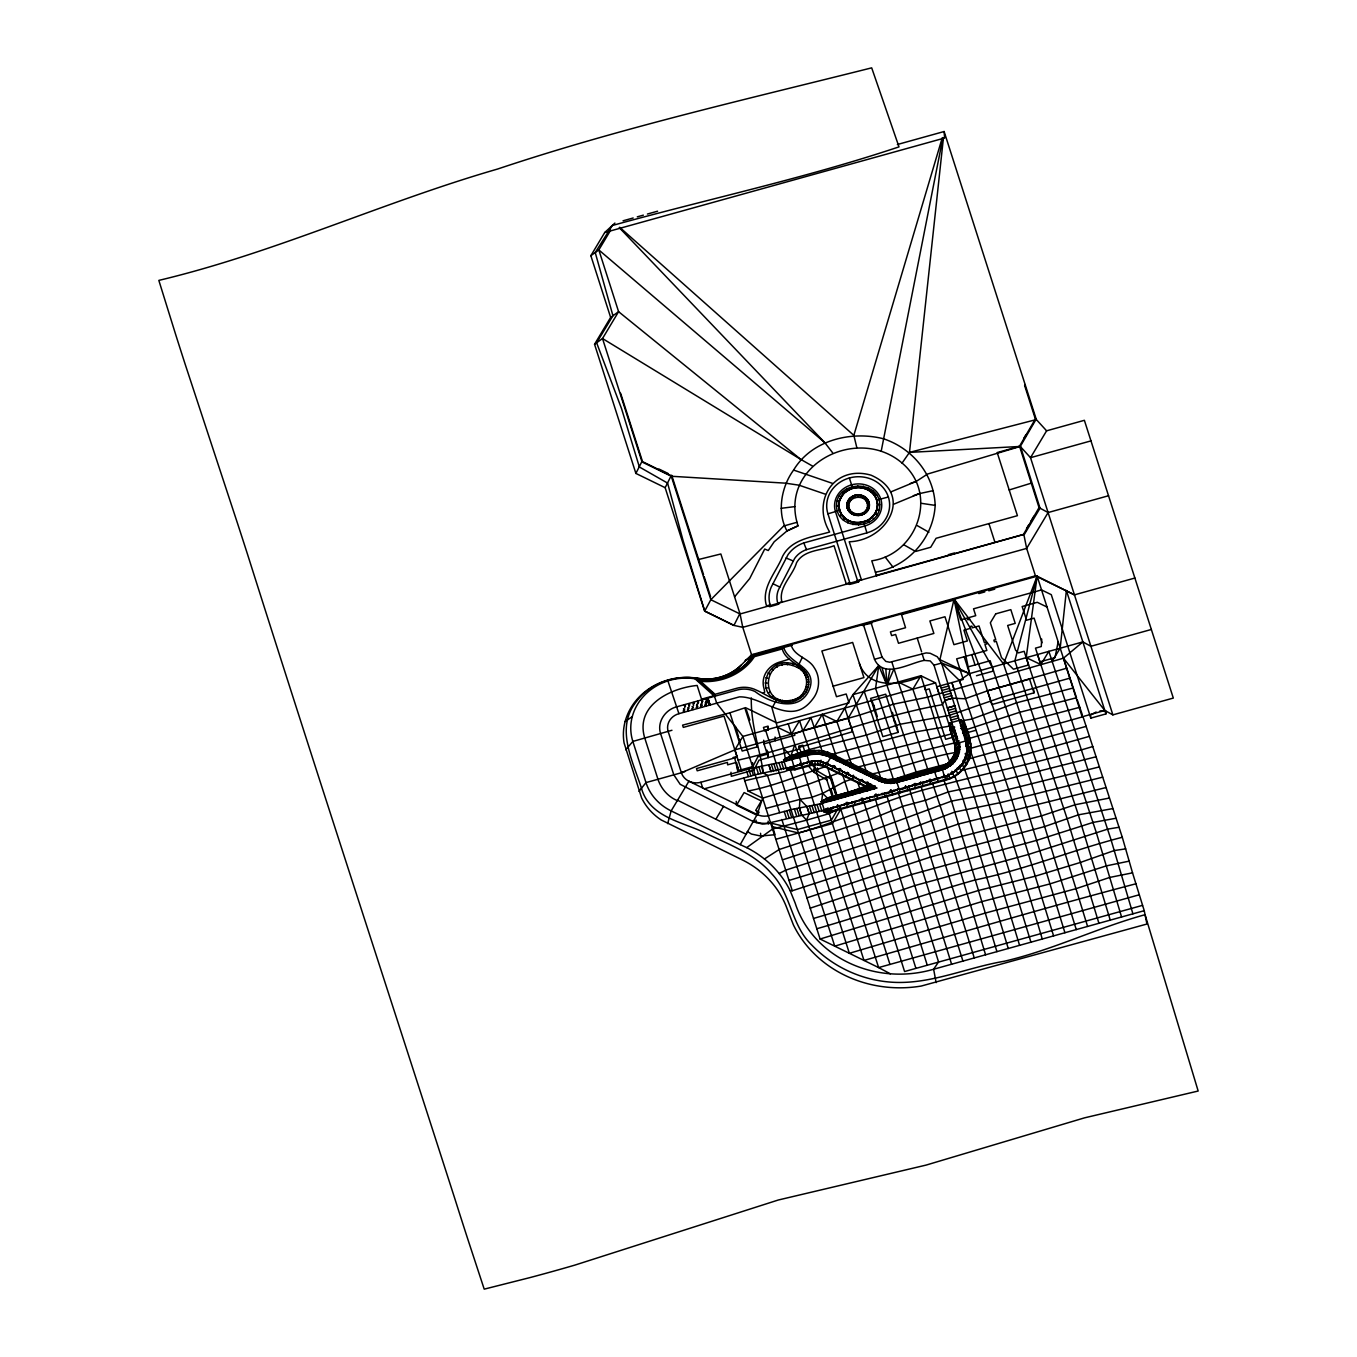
<?xml version="1.0" encoding="UTF-8"?>
<svg xmlns="http://www.w3.org/2000/svg" width="1357" height="1357" viewBox="0 0 1357 1357"><rect width="100%" height="100%" fill="white"/><g stroke="black" fill="none" stroke-linecap="round" stroke-linejoin="round"><path stroke-width="1.5" d="M704.368 788.773L755.985 774.626L787.857 767.621L788.4 769.334C800.715 769.962 813.08 759.835 825.192 766.162L867.666 786.907L866.394 787.077L867.191 783.549L871.584 785.72L866.631 787.213L825.039 766.892L817.711 764.89L817.779 761.158L821.189 761.752L821.07 760.225M966.981 747.877L966.964 752.066L965.709 738.581L969.678 739.87C975.615 757.172 962.673 776.119 945.558 780.19L832.231 811.69L824.123 812.08L823.58 810.366L828.058 807.924M791.793 758.41C803.446 754.136 817.966 749.403 830.603 755.849L878.861 779.393L887.648 781.819L896.824 780.97L939.315 769.148M890.718 782.395L890.854 783.43L896.943 782.514L896.824 780.97L893.805 781.615L893.924 783.159M833.961 799.443L835.556 799.561L835.437 798.018L830.569 799.069L829.415 801.275M841.527 797.339L843.104 797.458L842.985 795.931L829.059 800.308M849.075 795.253L850.652 795.372L850.534 793.828L845.665 794.863L844.987 796.932L849.55 795.117L849.448 793.811M856.623 793.15L858.218 793.268L858.099 791.725L853.231 792.759L852.552 794.846L857.098 793.014L857.013 791.708M864.188 791.046L865.766 791.165L865.647 789.621L860.779 790.673L859.626 792.878M871.737 788.943L873.331 789.062L873.213 787.518L868.344 788.57L867.191 790.775M787.399 664.743L787.45 662.776L793.167 663.556L798.306 665.659L797.373 667.407C762.838 650.682 756.646 708.541 792.675 699.975C808.077 697.159 812.131 674.056 797.373 667.407M965.997 746.401L965.811 737.75L963.86 733.391M808.67 684.556C811.401 665.846 786.415 664.591 782.26 648.934L754.492 656.652L751.676 660.503A56.265 51.244 -4.4 0 1 706.2 681.604L700.687 681.367L715.071 694.292L736.614 688.304A25.579 23.29 -4.4 0 1 756.07 690.001C768.215 695.14 781.768 706.793 795.864 700.619C802.496 697.905 807.805 691.765 808.67 684.556L806.72 684.556M969.678 739.87L965.285 726.165L961.197 719.821L949.866 722.976C953.971 733.764 962.775 750.234 951.528 759.733C960.637 748.928 950.171 735.63 950.29 723.993L952.173 723.485L933.989 665.167L930.223 660.927L924.236 660.401C910.038 662.759 883.611 679.62 874.519 659.298L863.374 624.508L1037.138 576.199L1074.439 594.858L1134.876 578.048M955.209 751.032L958.958 749.03L956.363 759.428L958.602 754.153L959.094 746.214L955.328 748.691M959.128 751.388L959.246 748.165M959.399 752.423L959.823 743.67M1074.439 594.858L1035.442 575.826L751.557 654.753L741.21 665.117A46.409 42.271 -4.4 0 1 701.959 678.907L689.135 677.448A62.422 56.841 -4.4 0 0 625.119 721.517A60.437 55.043 -4.4 0 0 624.084 742.991L641.607 797.933A60.522 55.111 -4.4 0 0 661.181 819.95L743.28 860.389A96.381 87.764 -4.4 0 1 785.957 905.764L793.404 924.897A118.313 107.746 -4.4 0 0 921.25 986.047L1146.936 924.032L1144.239 910.683L1132.535 872.839L1109.738 877.436L1075.88 888.716L985.165 913.108L849.363 953.309L812.979 838.287L806.584 820.137L801.563 814.845L799.358 807.992L799.985 799.358L796.61 788.01L790.215 769.962L788.4 769.334M820.239 765.263L820.561 761.565L826.922 763.72L830.721 757.393C831.502 755.696 824.886 752.965 826.99 755.849L881.779 782.09L881.66 780.546L859.388 770.539M943.437 137.82L909.495 452.39L902.083 463.059C938.807 493.999 917.417 554.284 871.771 560.814L876.639 576.013L876.368 574.673M798.306 665.659L802.326 657.331M836.523 506.11C835.895 480.615 879.031 479.021 879.777 504.719C880.405 530.214 837.269 531.808 836.523 506.11L838.473 505.839L839.033 501.191L837.133 500.987M847.005 505.771C846.683 492.642 868.904 491.828 869.294 505.058C869.616 518.187 847.396 519.002 847.005 505.771L848.82 505.924C849.143 517.034 867.802 516.338 867.53 505.313C867.208 494.202 848.549 494.898 848.82 505.924M879.166 509.842L877.233 509.231L877.792 504.414L879.777 504.719M966.642 751.608L966.371 753.712L966.727 752.609M1110.247 920.131L1078.34 814.845L1026.197 657.602L1037.138 576.199L1003.535 663.963L1042.804 781.021L1087.585 926.441M1151.347 629.478L1090.909 646.288L1082.852 641.912L1063.464 658.196L927.577 697.159L893.381 704.198L859.507 715.105L780.19 737.275L772.014 708.015L776.526 699.991C756.205 691.561 766.722 660.52 787.45 662.776M784.804 702.298L785.024 700.67M822.698 765.942L823.258 762.312L877.029 788.027L819.594 803.972L791.81 809.467L769.131 815.557A15.741 14.333 -4.4 0 1 757.155 814.522L688.915 781.225L671.155 810.909L667.644 823.614M902.083 463.059C857.149 424.537 778.07 465.264 798.052 525.804L787.009 530.926C776.662 512.471 781.293 486.739 793.608 470.065C811.537 440.143 851.161 430.491 883.611 438.803C912.582 448.522 934.074 474.492 935.177 505.381C933.379 538.254 907.901 566.904 875.418 572.179M818.831 751.795L819.068 750.421L824.004 751.252L822.885 752.406L810.604 752.066L791.487 757.138L783.532 748.233L780.75 739.09M822.885 752.406L830.552 755.018L878.793 778.596L887.58 781.004L887.834 779.613L895.925 779.037L944.218 765.331L944.981 766.552L954.514 759.462L958.415 751.812L954.768 753.356M857.539 580.575L861.322 579.524L849.228 541.765C886.986 540.646 914.482 494.084 871.007 475.171C834.368 464.62 811.028 500.733 829.653 532.012C812.911 536.965 791.436 538.882 782.531 556.404C776.391 572.162 760.751 587.717 766.535 605.884L770.081 604.9M881.202 451.186L942.894 137.752M889.955 669.425L886.918 685.132L916.128 772.014L948.272 763.584M959.111 750.981L956.329 759.021M966.93 751.659L966.235 755.764L965.132 753.627M1041.718 639.079L1041.26 646.543L1035.493 648.137L1039.886 661.86L1055 657.653L1058.155 641.844M852.433 778.969L844.902 781.496L822.664 793.37L821.392 803.497L828.788 799.46L822.664 793.37L814.166 764.212M954.565 744.077L958.161 740.685L955.107 746.367L950.171 730.354L953.801 727.369L953.937 731.186L954.107 728.624M956.38 736.614L956.125 738.038L956.295 735.494L956.414 737.021M825.039 766.892L825.836 763.363M831.926 770.25L832.723 766.722M838.83 773.626L839.627 770.097M845.716 776.984L846.514 773.456M852.62 780.343L853.417 776.815M859.507 783.718L860.304 780.19M860.406 497.307L860.813 495.509M852.993 524.633L853.434 522.53L863.629 522.36L868.327 520.409L875.367 513.455L877.114 514.659M1037.138 576.199L1014.866 660.791L1067.026 818.407L1098.916 923.286M814.76 753.016L818.882 752.626L819 754.17L826.99 755.849L826.006 755.578M954.192 729.761L955.871 735.307M856.81 447.573L853.841 435.36L942.318 137.6M792.59 665.456L793.167 663.556M782.005 701.891L782.497 700.297M863.306 486.196L862.831 487.74C854.571 485.823 845.428 489.656 840.899 496.798L839.186 496.17M855.504 515.321L855.945 513.93M700.585 679.569L695.005 678.788L714.494 696.311L716.7 703.18L742.89 736.427L762.668 798.153L757.155 814.522L740.227 844.614L671.155 810.909A52.635 47.936 -4.4 0 1 645.983 782.599L632.854 741.431A52.567 47.868 -4.4 0 1 632.277 716.649A54.517 49.649 -4.4 0 1 695.005 678.788L696.616 678.161M788.23 723.824L794.829 744.535L790.961 755.832L793.862 766.349L789.842 767.061M963.131 761.243L963.249 762.787L966.201 755.374M961.01 765.569L951.986 773.66L962.486 765.077L966.693 758.054L968.779 750.285L967.626 738.462L961.197 719.821M884.543 780.546L885.035 779.206L888.19 779.783L885.527 779.359M740.227 844.614L746.689 847.616L772.54 829.025L806.584 820.137L809.162 813.538L806.974 806.686L799.985 799.358L765.959 808.45L762.668 798.153L748.029 791.029L743.806 777.798M961.655 726.521L963.419 733.204L963.572 731.728L965.438 731.593L967.473 733.017M890.345 973.8L878.624 967.575L829.229 813.64L830.772 809.908M839.033 501.191L843.918 492.828L852.637 487.909M875.367 513.625L877.233 509.231M894.009 668.814L886.918 685.132L852.925 694.631L836.845 721.483L851.687 764.67M779.308 701.145L780.038 699.618M857.76 581.271L835.488 511.725A23.612 21.508 -4.4 0 1 851.568 484.839A23.612 21.508 -4.4 0 1 880.812 499.105A23.612 21.508 -4.4 0 1 864.748 525.99L803.802 542.936A31.482 28.667 -4.4 0 0 788.027 554.674L771.2 587.14A31.482 28.667 -4.4 0 0 770.301 605.578L770.03 604.255L770.369 606.477M850.279 584.256L827.94 513.811A31.482 28.667 -4.4 0 1 849.363 477.986A31.482 28.667 -4.4 0 1 888.377 497.018A31.482 28.667 -4.4 0 1 866.936 532.843L806.499 549.636A23.612 21.508 -4.4 0 0 794.659 558.439L778.528 589.65A23.612 21.508 -4.4 0 0 777.849 603.475L777.917 604.374M963.233 762.38L964.963 758.953M862.679 498.087L863.51 496.441M734.866 758.682L737.75 770.759L752.864 766.569L757.885 756.782L767.282 754.17M847.735 522.835L848.651 520.884L853.451 522.682M1108.533 495.746L1048.096 512.556L1026.655 548.398L742.771 627.324L733.933 625.407L704.673 611.142L665.151 487.689L635.89 473.423L641.997 461.346M665.151 487.689L671.24 475.612M704.673 611.142L710.831 599.709L783.718 525.99L796.932 522.309M866.258 771.081L848.176 718.294L878.742 665.592L886.918 685.132L920.911 675.735L935.55 682.876L938.688 692.664M789.079 659.18L781.225 661.639A23.646 21.525 -4.4 0 0 764.059 688.711L764.703 692.138L762.956 693.359M836.726 810.791L831.4 820.12L797.407 829.585L771.387 823.224L762.21 824.072L753.423 821.663L680.162 784.295L673.818 774.847L660.638 733.696C656.72 722.161 665.32 709.575 676.719 706.827L737.156 690.018A23.612 21.508 -4.4 0 1 755.12 691.578C771.149 703.944 801.614 713.103 810.112 687.439C816.371 666.287 787.806 663.743 783.481 646.729L753.254 655.126L745.18 660.52L751.201 657.941M840.509 809.739L832.503 823.546L775.831 839.288L765.959 808.45M826.82 753.491L828.432 752.473L823.394 751.066M881.592 779.749L882.338 778.46L885.035 779.206M965.2 730.083L1019.769 712.272L1076.525 697.752L1070.011 678.11L1002.026 697.159L949.527 715.343L899.945 724.282L866.054 735.155L809.281 749.522L802.852 731.016L810.892 717.531L822.596 752.558M635.89 473.423L594.553 344.288L610.633 317.419L590.855 255.693L604.713 232.522L614.908 223.074M610.616 230.232L598.827 249.942L590.855 255.693M716.004 818.983L723.569 806.312M736.529 805.227L744.111 792.573L761.345 800.969L755.662 810.485L759.106 812.165L757.223 815.32L736.529 805.227L736.223 801.342M814.183 727.81L822.223 714.376L836.845 721.483M1023.67 438.565L1025.807 434.969M1035.459 418.855L1019.429 446.368L997.208 452.56L1017.428 515.677L936.059 538.305L930.698 547.261L915.585 551.468L903.983 544.869M1036.307 418.923L1020.277 446.453L927.56 474.051L916.28 481.379L890.582 492.014M836.285 760.785L837.49 759.208L837.608 760.751M1046.603 430.814L1030.523 457.682L1112.876 714.868L1173.313 698.075L1084.379 420.314L1046.603 430.814L1036.341 419.567L944.116 131.527L897.367 144.52M850.059 767.519L851.28 765.942L851.399 767.485M638.994 791.402L645.983 782.599L681.384 772.744L734.866 749.878L742.89 736.427L912.871 689.169L920.911 675.735L925.457 689.933L929.24 688.881L945.642 739.311L953.191 737.207M1026.537 528.535L1028.64 525.023M1030.726 521.512L1033.881 516.237M876.418 575.317L1023.432 534.454L1039.14 507.45M1020.227 445.808L1040.039 508.18L1023.958 535.048L1026.655 548.398L1035.442 575.826M873.789 788.926L875.078 785.737M869.701 784.821L875.163 786.873L874.23 788.4L872.178 788.4M874.264 788.807L875.163 786.873M1132.908 913.838L1110.857 839.169L1052.133 661.368L1060.19 648.154L1066.381 590.465L1105.921 713.918L1090.807 718.124L1051.285 594.671L1041.531 589.922L973.529 608.818L975.734 615.671L969.119 617.52L969.678 619.233L967.778 619.759L967.236 618.046L960.62 619.878L954.192 599.183L1003.535 663.963L1082.852 641.912M950.29 723.993L948.899 726.249L914.618 732.051L831.468 754.628M1070.011 678.11L1066.738 668.204L987.455 690.849L964.929 698.77L952.58 698.16L945.032 700.263L942.233 704.707C872.704 717.141 806.889 744.518 738.157 760.141L734.866 749.878L780.19 737.275M815.031 760.819C793.302 763.635 833.927 759.106 812.131 761.328L809.925 764.822L817.711 764.89M896.773 782.548L945.167 768.859L952.716 763.957L956.363 759.377M963.249 762.753L955.362 771.455L955.243 769.911M868.565 487.994L867.615 489.368C855.181 485.195 874.96 490.776 874.96 495.695L876.656 494.949M952.36 737.224L955.956 733.815L953.767 726.962L951.902 727.895M852.79 514.388L853.655 513.15M798.815 668.238L799.968 666.609M750.065 658.79L753.203 654.481M751.812 657.687L753.695 655.092L783.651 646.763M697.261 679.195C717.31 684.132 742.075 673.717 753.746 655.736L792.234 645.203L791.063 645.033M799.595 763.991L800.359 762.973L800.477 764.517M776.526 699.991L777.595 698.618M734.595 596.843L749.709 578.54L764.703 549.042L768.266 550.518L774.185 541.782L787.009 530.926L798.052 525.804M830.552 755.018L832.621 754.204L827.566 752.202M837.439 758.41L839.508 757.579M844.325 761.769L846.395 760.955M851.212 765.127L853.299 764.313M858.116 768.503L860.185 767.672M865.003 771.862L867.089 771.047M871.906 775.22L873.976 774.406M878.793 778.596L880.88 777.765L831.519 753.864L832.604 754.221M959.738 721.381L961.621 720.855C977.668 739.972 971.561 773.727 945.405 779.427L949.917 778.714L948.984 775.135L945.405 779.427L832.095 810.926L825.667 811.232L825.124 809.518L831.129 808.263M625.73 749.776L632.854 741.431L671.952 730.27M864.646 499.376L865.868 497.985M843.172 519.85C848.193 517.628 835.267 510.232 844.529 518.34M747.029 663.268L749.471 660.571M958.398 768.893L961.044 765.942M800.783 669.713L802.14 668.238M888.123 779.749L896.231 778.85L944.218 765.331L942.08 767.553L896.756 780.156L887.58 781.004M793.387 758.41L792.607 759.242L793.285 757.155L798.153 756.12L798.272 757.664L793.387 758.461L793.285 757.155M800.918 755.951L785.652 760.751L783.532 748.233M800.935 756.324L800.172 757.138L800.851 755.052L805.719 754.017L805.837 755.561L800.952 756.358L800.851 755.052M794.778 765.687L795.914 766.349L800.477 764.483M807.211 762.787L807.992 762.006L799.697 765.297M829.89 801.139L834.436 799.307L834.334 798.018M838.185 797.865L834.402 798.917M841.9 795.914L842.002 797.221L837.439 799.036L837.32 797.509M845.75 795.762L841.968 796.813M836.93 806.787L845.275 803.921L844.495 804.701M836.964 807.194L837.625 804.888L836.964 807.194L832.045 807.602L833.164 807.839M853.299 793.658L849.516 794.71M860.847 791.555L857.081 792.607M860.101 792.742L864.663 790.91L864.562 789.621M852.043 802.598L860.406 800.087M847.073 802.258L848.295 804.056L852.858 802.191M868.412 789.452L864.63 790.503M867.666 790.639L872.212 788.807L872.11 787.518M867.157 798.391L868.904 797.763M862.187 798.052L863.408 799.85L867.937 797.611M874.705 796.288L878.488 795.236M874.739 796.695L875.401 794.388L874.739 796.695L869.82 797.085M882.271 794.184L884.018 793.574M902.337 779.122L902.439 780.411L897.876 782.243L898.555 780.173L903.423 779.122L904.016 780.546M906.188 778.969L902.405 780.021M905.441 780.139L911.107 778.562L910.988 777.035L906.12 778.07L904.966 780.275M892.482 790.792L893.635 791.453L898.164 789.231L886.07 793.557L889.853 792.471M912.99 778.036L918.655 776.475L918.536 774.932L913.668 775.967L912.515 778.172M904.966 788.298L905.628 785.991L904.966 788.298L900.081 789.062M921.284 774.762L917.519 775.814M921.318 775.118L920.538 775.95L921.216 773.863L926.085 772.828L926.203 774.372L921.318 775.169L921.216 773.863M907.596 786.602L908.732 787.247L913.261 785.024L901.184 789.35M928.85 772.659L925.067 773.711M928.883 773.032L928.103 773.846L928.782 771.777L933.65 770.725L933.769 772.269L928.883 773.066L928.782 771.777M915.059 783.362L916.297 785.16L920.063 784.058L920.741 781.785M936.398 770.555L932.632 771.607M935.177 771.879L941.317 770.165L941.198 768.622L950.324 764.381L957.075 757.901L950.409 765.518L945.134 768.503L940.18 769.504M922.709 782.395L923.846 783.057L928.375 780.818L914.211 784.753M943.505 776.984L929.324 780.563M930.173 779.155L931.411 780.953L935.957 779.088M942.708 777.391L944.421 776.357M741.21 665.117C730.999 675.26 716.174 680.196 701.908 678.941C678.229 674.005 651.496 681.621 636.603 701.281C614.212 728.59 633.821 762.719 642.37 791.182C652.072 818.084 683.555 822.105 706.03 833.385C729.048 844.614 754.611 853.706 771.692 873.772C791.233 894.009 791.165 925.355 811.673 944.947C831.502 965.607 858.642 978.855 887.122 981.806C927.306 986.149 965.234 967.795 1004.231 961.265C1052.557 950.087 1097.321 927.815 1145.054 914.703L1198.163 1091.028L1084.48 1117.863L926.068 1165.103L778.29 1200.012L574.961 1265.08A771.353 311.448 -17.8 0 1 529.62 1277.683L484.212 1289.15L467.86 1239.348A747.266 65.238 74.5 0 1 454.68 1198.197C385.642 983.503 315.502 769.148 247.466 554.114A969.678 84.66 74.5 0 0 237.628 523.7L185.349 364.796A581.695 50.786 74.5 0 1 175.46 333.856L158.837 280.39C274.725 252.843 383.234 202.023 497.51 169.065C620.183 128.016 746.384 99.366 871.686 67.85L898.996 146.878C804.803 178.378 707.811 199.055 612.278 225.516L595.231 252.538L612.94 315.757L596.622 342.795L621.523 408.559L639.368 466.978L667.61 483.109L683.114 540.714L704.724 611.04L733.933 625.407L740.023 613.33M706.2 680.519C719.193 678.958 735.426 675.074 745.655 664.506M961.621 764.076L962.605 763.177M802.53 671.427L804.039 670.121M771.946 697.057L773.32 695.887M950.137 761.396L947.966 763.16L952.953 758.834L954.514 759.462M948.272 766.383L952.597 762.464L952.716 763.991M867.598 489.215L871.754 492.099L873.128 490.98M850.449 512.844L851.687 511.86M953.988 755.595L957.482 754.509M878.352 779.783L878.98 780.937M857.675 769.69L858.303 770.844M871.465 776.425L872.093 777.578M954.734 727.098L953.835 727.776L957.397 738.92M959.128 740.82L958.229 741.482L957.126 740.176L956.023 736.749M610.633 317.419L618.588 311.669L598.827 249.942L824.734 442.569L832.621 452.763M594.553 344.288L602.508 338.538L618.588 311.669L800.715 459.361L812.317 465.96M866.173 501.089L867.683 500.021M952.902 757.732L956.176 757.07M839.644 515.881L841.306 514.727L838.473 505.839M625.119 721.517L632.277 716.649M951.952 731.067L951.07 731.355M803.989 673.326L805.668 672.207M941.198 768.622L936.33 769.673L935.652 771.743M764.415 858.998L779.122 849.533L869.43 819.781L903.117 806.211L925.796 800.189L948.306 791.911L993.884 782.48L1096.083 756.765L1122.29 837.269L1132.535 872.839M811.961 761.107L812.589 765.06L794.965 769.792L786.856 770.165L783.566 759.886L790.961 755.832L809.281 749.522M798.12 753.966L799.036 755.052M790.571 756.07L810.35 750.709L819.068 750.421M835.403 795.88L836.319 796.949M842.951 793.777L843.867 794.846M850.5 791.674L851.416 792.759M858.065 789.57L858.981 790.656M865.63 787.484L866.546 788.57M895.841 779.071L893.347 779.58L896.231 778.85L896.756 780.156L893.466 779.444L864.256 691.493M903.389 776.984L904.305 778.053M910.954 774.881L911.87 775.95M918.502 772.778L919.418 773.863M926.051 770.674L926.967 771.76M933.616 768.571L934.532 769.656M783.566 759.886L790.961 755.832L806.075 751.642L806.601 752.948L810.35 750.709L810.604 752.066M861.491 625.034L791.029 644.626C794.066 656.415 808.348 657.738 814.081 667.457C820.663 676.956 819.849 690.459 812.538 699.313C790.843 728.115 763.77 696.243 739.361 696.87L678.924 713.68A15.741 14.333 -4.4 0 0 668.204 731.593L681.384 772.744A15.741 14.333 -4.4 0 0 700.874 782.26L751.252 768.35L784.109 761.599L791.521 757.545M786.856 770.165L794.269 766.128L794.965 769.792M1096.134 712.001L1090.57 715.037L1090.807 718.124M827.923 797.933L820.832 801.783L828.245 797.746L871.584 785.72L866.563 786.348M806.584 820.137L829.229 813.64L840.356 807.788L889.955 964.42L1139.235 894.789M779.105 873.535L785.72 870.159L887.342 837.065L954.87 812.029L1000.448 802.615L1102.647 777.171M805.176 675.396L806.974 674.48M791.487 757.138L798.035 753.83L794.829 744.535M793.93 768.13L784.55 771.658L744.739 780.716M947.729 765.229L946.728 764.11L941.249 766.434L942.08 767.553L944.981 766.552M942.148 768.367L945.405 767.774L942.148 768.367L944.455 776.764L952.868 773.253L951.817 771.319M948.306 775.034L951.952 773.253M946.728 764.11L945.863 764.517L949.052 762.6L950.256 763.584M768.299 693.003L769.996 692.189M842.629 794.642L865.138 786.331M960.111 746.587L959.28 748.572L958.313 742.618M848.617 510.809L850.16 510.147M839.779 772.591L807.907 784.482L762.668 798.153M893.551 504.278L919.266 493.643L932.7 490.759M858.608 525.125L858.54 522.971L868.31 520.257L869.362 522.14M867.157 503.125L868.819 502.073M813.657 752.694L811.927 753.356L813.742 753.678L813.657 752.694L812.097 753.339M944.218 765.331L941.249 766.434L943.709 765.569M806.058 677.584L807.941 676.889M822.664 793.37L811.401 797.458L799.985 799.358M893.737 780.801L893.466 779.444L916.128 772.014M722.891 677.33C735.138 673.649 746.214 665.863 753.254 655.126L751.557 654.753L742.771 627.324L740.074 613.992L720.855 553.978L698.685 559.474M681.384 772.744L685.132 771.438M910.326 483.465L916.28 481.379M913.295 495.729L919.266 493.643M753.356 820.849A23.612 21.508 -4.4 0 0 771.319 822.427L823.58 810.366L948.984 775.135M959.026 749.844L959.959 749.522M1109.263 798.069L1075.049 804.769L1041.209 815.964L950.392 839.305L792.301 890.752L782.429 859.863L872.738 830.247L951.528 801.122L997.158 792.301L1099.357 766.909M952.902 772.031L954.395 771.573M844.105 760.972L951.969 733.798L936.805 686.778L963.233 679.433L956.651 658.857L986.861 650.461L984.945 644.456L986.844 643.93L986.285 642.217L984.402 642.743L979.025 625.967L972.409 627.799L971.866 626.086L969.984 626.612L970.526 628.325L963.911 630.174L967.371 640.945L953.92 644.677L944.981 616.757L929.867 620.963L933.87 633.448L898.487 643.286L895.654 634.482L891.617 635.602L890.429 631.921L905.543 627.731L901.302 613.89M968.355 738.751L1023.042 722.331L1079.765 707.285L1082.343 714.834M806.94 897.859L931.089 856.827L1044.517 826.6L1078.34 814.845L1112.587 808.636M810.231 908.155L911.802 874.451L1036.511 840.407L1092.996 822.444L1115.827 818.271M971.578 748.063L1082.988 716.717L1096.083 756.765M1086.228 726.351L969.119 758.834M852.637 806.16L904.576 971.544L1142.543 905.356M789.011 880.456L822.936 870.074L958.296 824.055L1105.955 787.569M1089.501 736.325L1021.533 755.493L960.96 770.555M813.522 918.452L847.48 908.444L915.161 885.476L1028.521 854.452L1107.583 829.161L1119.016 827.261M623.033 220.801L633.193 217.985M637.264 216.849L643.354 215.152M647.425 214.033L657.585 211.2M604.713 232.522L944.608 138.007L944.116 131.527M1024.62 385.49L1025.315 384.625L1024.62 385.49L1035.51 419.5M877.809 504.583L876.639 500.071M827.94 513.811L839.627 510.351M888.377 497.018L877.029 499.953L874.96 495.695M1090.96 440.889L1030.523 457.682L1020.277 446.453L909.495 452.39L1036.341 419.567M1009.184 489.962L1031.354 483.143M948.373 554.657L954.344 552.994M777.849 603.475L781.836 601.626C778.24 587.327 792.844 575.605 796.559 562.714C804.039 549.466 821.562 550.772 834.029 545.718L846.208 583.731L849.991 582.679M770.335 605.985C764.279 608.445 784.041 602.949 777.883 603.882M850.228 583.764C844.19 586.224 863.951 580.728 857.794 581.661M785.364 646.203L789.146 645.152M783.498 647.136L782.412 647.934M870.957 622.812C876.639 622.626 857.624 625.899 863.442 625.407M901.37 614.687L954.259 599.998M978.821 593.586L984.792 591.923M988.778 590.821L994.732 589.159M713.867 695.751L701.535 699.177L697.142 685.455C670.629 688.016 635.093 705.233 644.626 737.631L658.111 779.732C661.283 788.909 668.272 796.881 677.313 800.613M684.284 705.08L685.522 706.047L684.674 706.285L684.946 704.911M707.082 698.838L708.015 698.584M707.218 699.279L708.167 699.008M706.997 699.89L708.439 699.873M707.353 699.703L708.303 699.449M684.556 706.878L684.895 707.913M688.898 705.674L689.237 706.709M693.24 704.47L693.58 705.487M707.625 700.568L708.575 700.297M707.76 700.992L708.71 700.721M707.896 701.416L708.846 701.162M708.032 701.84L708.982 701.586M708.184 702.281L709.117 702.01M708.32 702.705L709.253 702.434M708.456 703.13L709.389 702.875M692.579 707.828L693.427 707.591L692.138 706.454L693.173 707.472M708.591 703.554L709.524 703.299M708.727 703.995L709.677 703.723M708.863 704.419L709.813 704.147M708.999 704.843L709.948 704.588M874.519 659.298L882.067 657.195L885.833 661.419L889.785 662.25L926.102 652.921L930.19 653.277L937.314 656.771L941.537 663.064L966.778 744.586M756.985 742.957L757.291 746.859L742.177 751.049L729.93 712.798L745.502 707.642L776.781 722.908L849.024 702.807L846.208 694.004L836.489 696.701L821.867 650.987L852.654 642.438L863.934 677.601L833.13 686.167M933.989 665.167L941.537 663.064L969.56 673.615L1003.535 663.963M921.081 676.227C901.252 685.556 868.209 689.627 859.405 663.488M967.507 667.05L990.169 660.74L993.46 671.037L976.463 675.752M891.82 661.945L898.249 682.028L912.871 689.169L935.55 682.876M768.35 729.812L764.568 730.863L763.465 727.437L767.248 726.385L768.35 729.812L768.062 726.097M941.317 688.067L948.865 685.963M942.063 690.442L949.612 688.338M767.96 752.083L768.384 757.596L763.991 743.873L794.795 735.307L794.659 733.696L805.939 729.727L848.074 718.023L852.467 731.728L799.052 747.419M943.539 695.293L951.104 693.19M944.285 697.769L951.851 695.666M733.085 757.545L737.156 756.409M945.032 700.263L952.58 698.16M735.172 762.736L727.623 764.839L727.437 762.397L697.21 770.81L696.497 768.554L737.207 757.223L724.027 716.072L683.317 727.386L682.588 725.147L729.93 712.798M730.982 772.252L731.287 776.289L753.949 769.996L758.987 760.208L799.188 749.03L798.968 746.231L802.75 745.18L805.057 752.372M948.034 710.423L955.599 708.32M948.78 712.9L956.329 710.797M806.906 754.204L799.103 755.849L801.393 763.855M784.109 761.599L810.791 754.39L819 754.17M1033.746 689.763L1033.983 692.833L991.848 704.554L980.874 670.273L954.039 599.302L939.892 659.655L969.56 673.615L1008.607 789.486L1053.592 935.889M950.273 717.751L957.821 715.648M897.944 732.441L882.83 736.647L870.583 698.397L885.697 694.19L897.944 732.441L897.706 729.371M951.003 720.126L958.568 718.023M796.152 765.602L801.817 764.025L802.513 767.689M1073.268 687.965L1016.529 702.824L971.493 719.142L961.621 720.855M786.314 768.452L808.976 762.108M959.314 720.346L961.35 725.266L963.249 724.74L965.285 726.165M960.637 728.455L966.167 727.047L959.687 708.422A43.17 3.766 74.5 0 1 958.195 703.486L952.36 683.979M827.142 766.128C800.749 774.474 775.441 785.907 748.029 791.029M951.749 722.45L958.347 743.025L965.896 740.922M1112.876 714.868L1104.819 710.491L1082.157 716.784L1037.138 576.148M867.666 786.907L827.838 797.967L828.754 799.052L873.603 786.602M839.203 796.983L874.145 787.264M857.403 792.437L822.936 802.665L822.376 800.952M872.5 788.23L859.049 791.453L858.693 793.133M912.582 778.511L912.175 777.222L890.82 783.04L884.696 782.497L878.081 780.105M925.389 773.541L909.953 777.917M940.503 769.334L927.035 772.557L926.678 774.236M836.031 799.443L836.624 798.221M843.579 797.339L843.935 795.66M866.241 791.029L866.835 789.808M911.565 778.443L912.175 777.222M919.13 776.34L919.724 775.118M934.837 770.912L934.244 772.133M846.208 803.649L848.261 803.649M861.322 799.46L863.374 799.443M877.385 794.998L882.287 794.557M816.812 928.748C869.888 913.482 921.912 894.891 975.089 879.964C1025.281 869.6 1072.946 849.889 1122.29 837.269M781.836 819.492L820.103 939.027L978.397 890.514L1035.187 876.198L1080.426 862.441L1114.233 850.551L1125.682 848.871M889.955 964.42L878.624 967.575L820.103 939.027M1144.239 910.683L933.633 969.237A110.426 100.571 -4.4 0 1 795.134 902.982L790.096 890.582A104.252 94.939 -4.4 0 0 746.689 847.616M1092.792 746.537C1040.395 762.295 986.59 772.981 933.87 787.213C887.444 798.51 844.444 820.103 798.51 833.011L772.472 826.667M955.158 742.754L856.742 767.299M887.868 780.869L891.651 779.936M805.753 751.812L814.709 750.302L814.709 751.693M806.618 679.874L808.551 679.399M956.481 752.321C927.442 757.036 900.166 768.486 871.347 774.067M893.924 782.09L896.824 780.97M812.131 761.328L809.366 761.922L810.061 765.585M1135.877 883.797C1044.89 907.596 954.531 934.634 863.985 960.434L802.649 768.113M765.976 688.186L767.892 687.829M849.177 508.112L847.43 508.027M867.53 505.313L869.294 505.058M1129.126 861.135L1106.345 865.885L1049.86 883.933L981.756 901.642L834.742 946.168L769.402 742.211M781.174 508.298L794.846 506.619M806.838 682.198L808.789 681.977M958.432 755.221L957.669 756.85M812.843 754.238L811.825 754.339M813.878 754.153L814.777 752.507L806.652 753.763L808.976 762.159M965.811 737.75L965.913 739.056L961.316 724.859L963.249 724.74M832.689 757.342L818.983 753.763L804.684 754.899M836.166 759.445L831.587 757.817L831.468 756.273L836.065 758.139L836.743 760.327L836.065 758.139M839.593 760.717L836.133 759.038M843.07 762.804L838.473 761.175L838.355 759.632L842.968 761.498L843.647 763.703L842.968 761.498M846.48 764.076L843.036 762.397M849.957 766.162L845.36 764.534L845.241 762.99L849.855 764.873L850.534 767.061L849.855 764.873M818.118 760.904L826.888 763.329L838.711 770.081L839.847 770.03L839.729 768.486M827.753 763.737L828.364 765.043L832.927 766.264M853.383 767.434L850.5 766.654M856.759 768.232L856.861 769.538L852.264 767.909L852.145 766.366L856.759 768.232L857.437 770.42L845.615 763.804M860.27 770.81L857.403 770.013M863.646 771.59L863.747 772.896L859.151 771.268L859.032 769.724L863.646 771.59L864.324 773.795L863.714 772.489M846.717 772.998L842.12 771.37L852.501 776.815L853.638 776.764L853.519 775.22M867.174 774.168L864.29 773.388M870.549 774.966L870.651 776.255L866.054 774.626L865.936 773.083L870.549 774.966L871.228 777.154L870.617 775.848M877.436 778.324L877.538 779.613L872.941 778.002L872.822 776.458L877.436 778.324L878.115 780.512L877.504 779.223L871.194 776.747M860.508 779.715L859.388 780.173L860.508 779.715L866.292 783.549L867.428 783.481L867.31 781.954M862.815 781.462L873.179 786.907L874.298 786.449M1099.899 710.949L1105.684 710.831L1105.921 713.918M824.31 754.17L825.718 754.136M881.779 782.056L890.854 783.43M677.55 800.223L746.011 834.199L747.486 831.519L751.439 834.063L760.768 836.031L775.051 834.691L771.387 823.224M706.217 679.806L700.483 680.281M966.625 742.228L970.696 743.975L969.254 739.582L968.593 742.33L965.709 738.581L965.624 740.074L965.506 738.53M800.715 459.361L602.508 338.538L642.048 461.991L671.291 476.256L785.449 483.16L799.002 485.178L825.158 494.118M765.144 682.961L767.129 683.08M808.043 754.034L809.552 754.136M790.096 890.582L792.301 890.752M867.259 507.535L868.972 507.688M806.295 686.812L808.195 687.049M960.417 725.52L961.384 725.673L964.946 736.817M962.605 732.39L964.81 735.63L964.708 734.324M921.624 503.362L935.177 505.381M818.746 753.118L822.936 753.237L823.054 754.763M955.345 760.395L954.7 761.82M966.981 745.96L971.103 748.182M867.191 783.549L871.092 784.244M938.959 778.85L937.823 778.189M902.439 780.377L903.541 780.665M802.326 763.584L803.446 763.838M886.07 793.557L884.934 792.895M855.86 801.953L854.706 801.292M840.746 806.143L839.61 805.498M832.638 808.127L833.096 806.957M805.498 689.102L807.33 689.577M965.658 742.788L966.659 743.042L966.964 746.452L966.761 744.145M824.038 755.035L825.022 755.306M966.795 749.709L970.9 752.406M882.338 778.46L883.203 778.731L879.777 777.408L880.88 777.765M829.229 813.64L824.123 812.08L831.536 808.026L832.231 811.69M765.857 677.72L767.791 678.313M847.328 503.142L849.075 503.701M793.608 470.065L832.587 483.414M866.36 509.621L867.92 510.181M804.413 691.239L806.126 691.917M786.042 557.981L793.15 560.916M828.856 756.612L827.923 756.239M829.789 757.002L830.721 757.342M966.082 753.423L970.085 756.578M1026.197 657.602L1040.802 664.54L1096.269 832.435L1121.577 916.993M776.899 726.979L791.521 734.069L799.561 720.686L802.852 731.016M1047.027 607.054L1037.274 602.304L1022.16 606.511L1026.554 620.217L1034.102 618.113L1042.006 642.794M658.925 469.03L668.068 473.474M620.624 393.259L642.523 461.634L671.766 475.917M772.93 583.731L779.834 587.089M671.291 476.256L710.831 599.709L740.074 613.992L1023.907 534.404M831.824 757.07L844.393 762.583L844.512 764.11M842.154 771.777L841.544 770.471L835.233 767.994M859.388 780.173L849.024 774.728M950.901 764.67L950.443 765.925M1040.039 508.18L1048.096 512.556M751.32 697.922C750.692 723.909 759.462 748.165 763.516 773.151L767.468 775.305L779.647 812.639M953.835 729.879L956.142 736.173M802.988 693.274L804.565 694.156M917.298 525.651L928.917 532.249M952.529 761.65L949.866 761.548L955.141 753.033L954.921 743.568L958.822 743.415L958.161 740.685M812.47 765.263L817.677 771.268L830.62 778.884L836.794 798.17M808.687 766.298L813.912 772.32L826.854 779.936L832.401 797.288M768.079 672.818L769.809 673.852M848.396 500.648L849.974 501.615M844.512 518.17L848.668 521.054M963.097 760.446L966.727 764.483M864.918 511.436L866.19 512.335M842.527 491.963L843.918 492.828M801.376 695.055L802.784 696.107M962.52 727.471L962.622 728.76L961.35 725.266M955.837 734.9L954.887 734.137M957.092 741.041L958.042 741.77M956.091 737.631L958.059 742.177M619.657 227.281L853.841 435.36M697.294 679.84L715.309 695.429M941.537 663.064L959.467 680.485L960.722 684.403M872.33 517.441L873.772 518.866M799.477 696.667L800.698 697.888M850.11 498.494L851.416 499.8M771.641 668.594L773.049 670.036M619.267 227.637L824.734 442.569M1104.819 710.491L1063.464 658.196L1066.738 668.204M885.205 557.082L893.093 567.26M863.018 512.844L863.917 514.032M966.693 758.054L968.694 760.632M846.938 488.69L847.938 489.843M797.373 698.024L798.374 699.398M890.769 779.851L890.667 781.089M849.923 765.755L850.534 767.027M852.383 496.798L853.316 498.392M962.486 765.077L964.233 768.079M776.289 665.371L777.256 667.118M904.61 779.325L904.491 780.411M851.721 794.015L851.127 795.236M795.083 699.143L795.864 700.619M959.67 768.181L961.248 771.353M956.448 770.912L957.838 774.236M803.802 542.936L806.499 549.636M897.995 791.725L951.596 964.25M954.633 775.678L962.876 798.357L1008.251 948.492M938.773 765.399L912.871 689.169M950.171 763.211L937.5 728.692L924.219 686.014M964.742 769.724L974.326 796.661L1019.582 945.337M943.878 779.936L951.528 801.122L996.92 951.647M909.326 788.604L962.927 961.095M952.614 735.596L954.531 740.956M860.779 513.777L861.237 514.761M836.54 757.342L822.223 714.376M852.654 488.062L849.363 477.986M886.698 795.321L938.552 961.926L933.633 969.237L936.143 982.638M970.34 750.455L989.066 805.244L1030.93 942.199M904.865 776L875.587 688.321L878.742 665.592L852.925 694.631L880.88 778.307M792.675 699.975L793.2 701.535M961.316 724.859L962.639 728.709M932.581 783.464L943.607 816.134L985.589 954.802M921.301 787.281L974.258 957.94M1077.17 699.652L1079.765 707.285M667.915 680.909L678.924 713.68M952.868 773.253L954.039 776.713M928.697 772.082L898.249 682.028M842.307 773.744L848.21 792.03M836.387 795.27L827.685 767.858M875.435 799.324L927.238 965.149M857.488 781.666L859.456 787.62M1052.133 661.368L1048.859 651.309L1040.802 664.54L1037.528 654.464M765.569 730.134L768.842 740.243M844.885 708.083L848.176 718.294M806.957 806.686L809.162 813.538M768.927 764.992L771.132 771.845L768.944 764.992M775.831 839.288L782.429 859.863M1039.191 508.095L1019.378 445.724M988.931 523.598L994.952 542.376M1033.983 692.833L1029.59 679.128L987.455 690.832L1020.091 786.551L1064.923 932.734M971.765 654.651L975.055 664.947M964.199 656.754L970.238 675.616M951.902 682.588L953.632 687.965M956.515 735.528L957.618 738.954M917.23 638.078L921.607 651.801M922.048 653.548L924.236 660.401M863.612 522.191L866.936 532.826M934.702 771.997L936.873 778.46M882.067 657.195L870.94 622.405L871.007 623.304M892.465 712.374L894.653 722.161M894.958 720.788L897.147 727.657M877.351 716.581L873.586 704.792L873.874 708.693M871.991 700.466L873.094 703.893M896.943 782.514L899.097 788.96M783.684 647.425L783.549 647.628M798.968 746.231L801.275 753.423M817.05 804.616L819.255 811.469M811.995 805.753L814.183 812.606M809.467 806.245L811.673 813.097M799.358 807.992L801.563 814.845M796.864 808.433L799.052 815.286M781.564 762.278L783.769 769.148M794.354 808.925L796.542 815.778M779.02 762.922L781.225 769.775M789.282 810.061L791.47 816.914M773.948 764.059L776.153 770.912M786.738 810.689L788.926 817.542M766.976 750.2L768.079 753.627M771.438 764.551L773.626 771.404M784.193 811.367L786.382 818.237M671.715 475.272L703.571 574.723M704.164 576.623L710.61 596.707M746.384 709.864L749.861 720.075M745.044 708.608L757.291 746.859M761.328 766.281L763.516 773.151M758.834 766.739L761.023 773.592M756.307 767.231L758.512 774.084M751.795 770.081L753.44 775.22M735.375 726.249L738.581 736.885M739.124 738.598L740.227 742.025M748.708 768.995L750.896 775.848M746.706 771.387L748.352 776.543M738.157 760.141L741.601 770.946M738.53 770.216L737.445 766.79L737.75 770.759M707.879 698.16L710.084 705.012M707.421 698.278L709.609 705.148M706.946 698.414L709.134 705.267M707.251 700.008L706.013 699.042M706.217 703.842L705.165 702.824L706.454 703.961L705.606 704.198M706.064 705.945L704.826 704.978M705.487 704.792L705.216 706.183M702.332 700.076L702.061 701.45L702.909 701.213L701.671 700.263M701.874 705.063L700.823 704.046L702.112 705.182L701.264 705.403M701.722 707.15L700.483 706.183M701.145 705.996L700.874 707.387M697.99 701.281L697.702 702.672L698.567 702.434L697.328 701.467M697.532 706.268L696.48 705.25L697.769 706.386L696.921 706.624M697.379 708.354L696.141 707.404M693.648 702.485L693.359 703.876L694.207 703.638L692.986 702.672M693.037 709.575L691.799 708.608M689.305 703.689L689.017 705.08L689.865 704.843L688.644 703.876M688.83 708.676L687.846 707.828L688.644 707.421L688.236 709.033M688.678 710.78L687.456 709.813M684.488 709.881L683.453 708.863L684.742 709.999L683.894 710.237M684.335 711.984L683.114 711.017M700.874 782.26L702.705 787.942M915.907 968.355L863.9 802.14M831.468 777.697L836.438 793.54M830.806 788.654L832.672 794.591M1076.254 929.596L1031.507 783.684L992.204 667.118L954.039 599.302L969.56 673.615L959.467 680.485C988.184 766.281 1016.8 852.162 1042.261 939.044M855.555 497.459L854.961 495.169M882.05 667.763L886.918 685.132L885.867 669.069M736.546 762.464L738.53 770.148M781.683 663.386L782.158 665.303M810.791 753.372L810.791 754.441M966.778 744.535L965.777 739.395L966.455 742.533L966.031 740.464M944.862 776.526L945.558 780.19M937.297 778.63L938.009 782.294M930.444 784.397L929.816 780.835M922.2 782.836L922.896 786.5M914.72 785.041L915.347 788.587M907.154 787.128L907.782 790.69M899.521 789.129L900.234 792.793M892.041 791.335L892.669 794.88M884.425 793.319L885.12 796.983M876.859 795.423L877.555 799.086M869.311 797.526L870.007 801.19M861.763 799.629L862.458 803.293M854.893 805.396L854.265 801.834M847.345 807.483L846.717 803.938M839.084 805.922L839.796 809.586M790.164 700.517L790.436 702.129M975.802 730.303L968.253 732.39M963.623 730.897L963.724 732.203M964.878 757.817L964.997 759.36M964.403 758.834L964.437 759.835M957.94 740.634L958.347 743.025M958.483 752.626L958.602 754.153M957.126 740.176L957.228 741.465M954.921 733.323L955.023 734.612M947.78 766.027L947.22 767.909M948.204 773.897L948.322 775.424M945.049 767.367L945.167 768.91M944.336 775.22L944.455 776.764M942.64 776.509L942.742 777.798M940.113 768.622L940.214 769.911M936.33 769.673L936.432 770.963M935.075 778.613L935.177 779.902M932.564 770.725L932.649 772.014M931.309 779.664L931.411 780.953M929.24 779.427L929.358 780.97M927.526 780.699L927.628 782.005M924.999 772.812L925.101 774.118M919.978 782.802L920.08 784.109M917.451 774.915L917.553 776.221M916.196 783.854L916.297 785.16M913.668 775.967L913.77 777.273M914.126 783.617L914.245 785.16M912.413 784.906L912.515 786.212M909.885 777.018L909.987 778.324M908.647 785.957L908.732 787.247M906.12 778.07L906.222 779.376M898.555 780.173L898.656 781.462M897.316 789.112L897.401 790.402M893.534 790.164L893.635 791.453M891.464 789.927L891.583 791.47M887.766 783.345C888.886 781.445 882.779 780.546 884.713 782.904M883.051 793.421L882.287 794.591L882.203 793.302M857.709 487.129L857.692 485.704M878.42 794.354L878.522 795.643M861.542 580.219L861.322 579.524M876.351 794.116L876.469 795.66M873.993 776.645L874.095 777.934M857.488 579.931L857.828 582.153M873.179 786.907L873.077 785.618L869.633 783.922L869.735 785.228M869.159 784.329L868.175 782.361L868.293 783.905M868.344 788.57L868.446 789.859M867.106 773.286L867.191 774.576M866.19 782.243L866.292 783.549M867.089 797.509L867.191 798.798M865.071 772.676L865.189 774.202M862.747 780.563L862.848 781.853M862.153 779.427L862.255 780.97M863.306 798.544L863.408 799.85M846.429 584.409L846.208 583.731M860.202 769.911L860.304 771.217M860.779 790.673L860.881 791.962M861.237 798.323L861.356 799.867M859.524 799.595L859.626 800.901M855.843 777.205L855.945 778.494M853.316 766.552L853.4 767.841M852.4 775.525L852.501 776.815M853.231 792.759L853.332 794.066M851.975 801.699L852.077 803.005M849.058 775.135L848.362 772.693L848.481 774.236M847.497 772.269L847.616 773.812M846.412 763.194L846.514 764.483M848.193 802.75L848.295 804.056M845.665 794.863L845.767 796.169M846.123 802.513L846.242 804.056M844.427 803.802L844.529 805.108M840.594 768.91L840.712 770.454M839.525 759.818L839.627 761.124M838.609 768.791L838.711 770.081M838.117 796.966L838.219 798.272M833.707 765.552L833.826 767.095M832.621 756.46L832.723 757.749M830.365 775.458L830.62 778.884M828.262 763.737L828.364 765.043M830.569 799.069L830.671 800.359M826.803 762.176L826.922 763.72M828.788 799.46L828.94 801.41M826.583 776.509L826.854 779.936M817.423 767.841L817.677 771.268M813.64 768.893L813.912 772.32M807.144 761.905L807.245 763.194M804.616 754.017L804.718 755.306M803.378 762.939L803.463 764.245M791.029 644.626L791.097 645.525M797.068 756.103L797.17 757.41M775.034 737.055L775.322 740.735M763.703 740.21L763.991 743.873M768.147 821.121L768.367 823.886M760.548 833.283L760.768 836.031M756.935 811.622L757.223 815.32M752.558 762.6L752.864 766.569M756.019 820.069L756.222 822.817M950.867 772.676L950.952 773.66M814.946 761.073L815.15 764.822M949.866 722.976L950.171 730.354M857.912 495.271L857.963 497.086M787.603 700.755L787.62 702.383M858.37 514.133L858.387 515.558M965.794 755.289L965.285 757.342L965.794 755.289M995.716 613.856L990.356 622.812L995.733 639.588L993.85 640.114L994.393 641.827L996.275 641.301L1001.5 657.585L1013.442 669.205L1028.555 665.015L1024.162 651.292L1018.395 652.904L1015.562 650.156L1007.657 625.475L1015.223 623.372L1010.829 609.649L995.716 613.856M960.196 765.314L959.094 767.061L960.196 765.314M890.514 790.181L889.853 792.505L890.514 790.181M957.448 768.13L956.176 769.741L957.448 768.13M809.586 753.203L807.873 754.068L809.654 754.187L809.586 753.203M697.719 703.028L697.311 704.639L697.719 703.028M702.061 701.823L701.654 703.435L702.061 701.823M706.42 700.619L705.996 702.231L706.42 700.619M954.853 705.827L947.305 707.93L954.853 705.81M822.138 803.293L819.594 803.972L821.799 810.841L824.344 810.146L822.138 803.293M817.762 752.677L816.032 753.118L817.847 753.661L817.762 752.677M821.833 753.135L820.12 753.372L821.918 754.119L821.833 753.135M825.802 754.085L824.14 754.119L825.87 755.069L825.802 754.085M829.585 755.51L828.007 755.323L829.653 756.494L829.585 755.51M835.267 768.401L834.572 765.976L835.267 768.401M852.756 514.015A11.144 10.144 -4.4 0 0 869.26 504.685A11.144 10.144 -4.4 0 0 852.349 496.441A11.348 10.33 -4.4 0 0 852.671 514.337A11.348 10.33 -4.4 0 0 869.481 504.838A11.348 10.33 -4.4 0 0 852.264 496.441A11.144 10.144 -4.4 0 0 852.756 514.015M848.854 520.732A19.286 17.556 -4.4 0 0 877.402 504.583A19.286 17.556 -4.4 0 0 848.142 490.318A19.286 17.556 -4.4 0 0 848.837 520.562A19.286 17.556 -4.4 0 0 877.402 504.431A19.286 17.556 -4.4 0 0 848.142 490.148A19.286 17.556 -4.4 0 0 848.854 520.732"/></g></svg>
